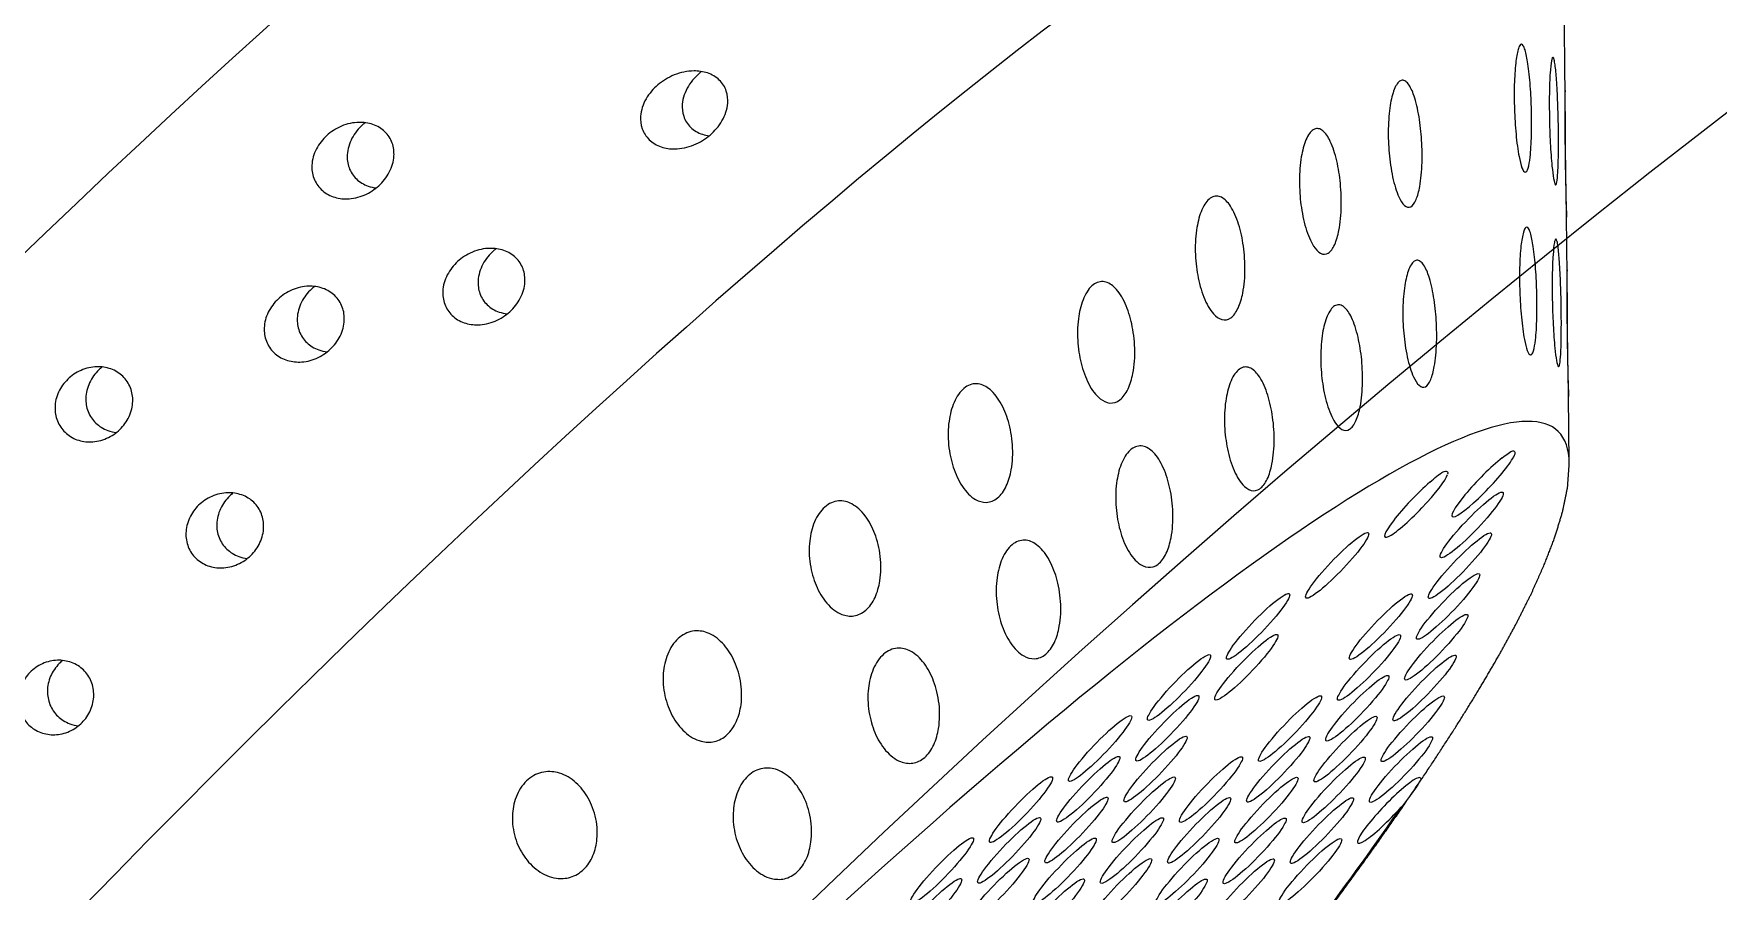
# Model space of a CAD drawing. Extents: x 528 to 612, y 788 to 934.
# Drawn here: x 560.735 to 562.433, y 856.737 to 857.602 of the extents above; entities that cross this region are included whole.
import ezdxf

# ---------------------------------------------------------------- set-up
doc = ezdxf.new("R2010")
doc.units = 0
doc.header["$MEASUREMENT"] = 0
doc.layers.add('1', color=4, linetype='Continuous')

# ---------------------------------------------------------------- blocks, each defined once
blk = doc.blocks.new('2010 FLAIR')
at = {"layer": '1'}
for p, q in [((34.0455, 51.9336), (34.0429, 52.1653)), ((34.0475, 51.7537), (34.0468, 51.8128)), ((34.0496, 51.5641), (34.0489, 51.632))]:
    blk.add_line(p, q, dxfattribs=at)
at = {"layer": '1', "color": 3}
blk.add_arc((41.3989, 42.6685), 13.5225, 91.17859, 178.12207, dxfattribs=at)
at = {"layer": '1', "color": 2}
blk.add_arc((41.1208, 42.9501), 11.3218, 90, 180, dxfattribs=at)
at = {"layer": '1'}
for centre, major_axis, start_param, end_param in [((32.3464, 51.2437), (-1.3, -1.3511), 3.141593, 6.283185), ((32.7131, 50.8909), (-1.3, -1.3511), 3.141593, 6.283185), ((33.0488, 50.5679), (-0.9895, -1.0284), 2.994561, 6.430217)]:
    blk.add_ellipse(centre, major_axis=major_axis, ratio=0.145722, start_param=start_param, end_param=end_param, dxfattribs=at)
at = {"layer": '1', "color": 3}
for centre, major_axis, start_param, end_param in [((33.9631, 51.5432), (0.0315, 0.0328), 0.789174, 5.819522), ((33.8953, 51.5227), (0.0315, 0.0328), 0.970993, 6.001341), ((33.9512, 51.502), (0.0315, 0.0328), 0.253665, 6.53685), ((33.8156, 51.4612), (0.0315, 0.0328), 0.253665, 6.53685), ((33.9393, 51.4609), (0.0315, 0.0328), 0.253665, 6.53685), ((33.9274, 51.4198), (0.0315, 0.0328), 0.253665, 6.53685), ((33.7359, 51.3997), (0.0315, 0.0328), 0.253665, 6.53685), ((33.8596, 51.3994), (0.0315, 0.0328), 0.253665, 6.53685), ((33.9155, 51.3787), (0.0315, 0.0328), 0.253665, 6.53685), ((33.724, 51.3585), (0.0315, 0.0328), 0.253665, 6.53685), ((33.8477, 51.3583), (0.0315, 0.0328), 0.253665, 6.53685), ((33.6562, 51.3381), (0.0315, 0.0328), 0.253665, 6.53685), ((33.9037, 51.3376), (0.0315, 0.0328), 0.253665, 6.53685), ((33.8359, 51.3172), (0.0315, 0.0328), 0.253665, 6.53685), ((33.6444, 51.297), (0.0315, 0.0328), 0.253665, 6.53685), ((33.7681, 51.2967), (0.0315, 0.0328), 0.253665, 6.53685), ((33.8918, 51.2965), (0.0315, 0.0328), 0.253665, 6.53685), ((33.5766, 51.2766), (0.0315, 0.0328), 0.253665, 6.53685), ((33.824, 51.276), (0.0315, 0.0328), 0.253665, 6.53685), ((33.6325, 51.2559), (0.0315, 0.0328), 0.253665, 6.53685), ((33.7562, 51.2556), (0.0315, 0.0328), 0.253665, 6.53685), ((33.8799, 51.2554), (0.0315, 0.0328), 0.253665, 6.53685), ((33.5647, 51.2355), (0.0315, 0.0328), 0.253665, 6.53685), ((33.6884, 51.2352), (0.0315, 0.0328), 0.253665, 6.53685), ((33.8121, 51.2349), (0.0315, 0.0328), 0.253665, 6.53685), ((33.4969, 51.215), (0.0315, 0.0328), 0.253665, 6.53685), ((33.6206, 51.2148), (0.0315, 0.0328), 0.253665, 6.53685), ((33.7443, 51.2145), (0.0315, 0.0328), 0.253665, 6.53685), ((33.868, 51.2142), (0.0315, 0.0328), 6.20698, 11.237328), ((33.5528, 51.1944), (0.0315, 0.0328), 0.253665, 6.53685), ((33.6765, 51.1941), (0.0315, 0.0328), 0.253665, 6.53685), ((33.8002, 51.1938), (0.0315, 0.0328), 0.253665, 6.53685), ((33.485, 51.1739), (0.0315, 0.0328), 0.253665, 6.53685), ((33.6087, 51.1737), (0.0315, 0.0328), 0.253665, 6.53685), ((33.7324, 51.1734), (0.0315, 0.0328), 0.253665, 6.53685), ((33.0593, 50.5577), (-0.9649, -1.0029), 2.276318, 2.419801), ((33.4172, 51.1535), (0.0315, 0.0328), 0.253665, 6.53685), ((33.5409, 51.1532), (0.0315, 0.0328), 0.253665, 6.53685), ((33.6646, 51.153), (0.0315, 0.0328), 0.253665, 6.53685), ((33.7883, 51.1527), (0.0315, 0.0328), 0.253665, 6.53685), ((33.4731, 51.1328), (0.0315, 0.0328), 0.253665, 6.53685), ((33.5968, 51.1325), (0.0315, 0.0328), 0.253665, 6.53685), ((33.7205, 51.1323), (0.0315, 0.0328), 0.253665, 6.53685), ((33.4053, 51.1124), (0.0315, 0.0328), 0.253665, 6.53685), ((33.529, 51.1121), (0.0315, 0.0328), 0.253665, 6.53685), ((33.6527, 51.1119), (0.0315, 0.0328), 0.253665, 6.53685)]:
    blk.add_ellipse(centre, major_axis=major_axis, ratio=0.145722, start_param=start_param, end_param=end_param, dxfattribs=at)
for points, knots in [([(33.9943, 51.9212), (33.994, 51.929), (33.994, 51.9374), (33.9944, 51.9536), (33.9949, 51.9612), (33.9962, 51.9728), (33.997, 51.9778), (33.9985, 51.9829), (33.9991, 51.9843), (34.0002, 51.9861), (34.0008, 51.9865), (34.002, 51.9865), (34.0026, 51.9859), (34.0038, 51.984), (34.0044, 51.9826), (34.0061, 51.9772), (34.0071, 51.9721), (34.0089, 51.9603), (34.0097, 51.9526), (34.0109, 51.9364), (34.0113, 51.9279), (34.0117, 51.912), (34.0117, 51.9032), (34.0113, 51.8867), (34.0108, 51.8789), (34.0096, 51.8684), (34.0089, 51.8644), (34.0072, 51.8589), (34.0062, 51.8575), (34.0041, 51.8576), (34.003, 51.8592), (34.0008, 51.865), (33.9998, 51.8691), (33.9977, 51.8797), (33.9967, 51.8876), (33.9951, 51.9043), (33.9946, 51.9131), (33.9943, 51.9212)], [0, 0, 0, 0, 0.0233552, 0.0233552, 0.0467103, 0.0467103, 0.0658795, 0.0658795, 0.0754641, 0.0754641, 0.0850487, 0.0850487, 0.0946332, 0.0946332, 0.1042178, 0.1042178, 0.123387, 0.123387, 0.1467421, 0.1467421, 0.1700973, 0.1700973, 0.1945396, 0.1945396, 0.2189818, 0.2189818, 0.2355966, 0.2355966, 0.2522113, 0.2522113, 0.2688261, 0.2688261, 0.2854408, 0.2854408, 0.3098831, 0.3098831, 0.3343253, 0.3343253, 0.3343253, 0.3343253]), ([(34.0296, 51.9127), (34.0294, 51.9204), (34.0294, 51.9288), (34.0296, 51.9444), (34.0299, 51.9517), (34.0306, 51.9624), (34.0311, 51.9669), (34.0319, 51.9712), (34.0322, 51.9723), (34.0328, 51.9735), (34.0331, 51.9736), (34.0338, 51.9729), (34.0341, 51.9721), (34.0347, 51.9696), (34.035, 51.9679), (34.0359, 51.9617), (34.0364, 51.9562), (34.0373, 51.9438), (34.0377, 51.9357), (34.0383, 51.9192), (34.0385, 51.9107), (34.0387, 51.8949), (34.0387, 51.8863), (34.0386, 51.8703), (34.0384, 51.863), (34.0378, 51.8534), (34.0374, 51.8499), (34.0366, 51.8454), (34.0361, 51.8444), (34.035, 51.8456), (34.0344, 51.8478), (34.0332, 51.8544), (34.0326, 51.859), (34.0315, 51.8704), (34.0309, 51.8786), (34.03, 51.8957), (34.0297, 51.9046), (34.0296, 51.9127)], [0, 0, 0, 0, 0.0233552, 0.0233552, 0.0467103, 0.0467103, 0.0658795, 0.0658795, 0.0754641, 0.0754641, 0.0850487, 0.0850487, 0.0946332, 0.0946332, 0.1042178, 0.1042178, 0.123387, 0.123387, 0.1467421, 0.1467421, 0.1700973, 0.1700973, 0.1945396, 0.1945396, 0.2189818, 0.2189818, 0.2355966, 0.2355966, 0.2522113, 0.2522113, 0.2688261, 0.2688261, 0.2854408, 0.2854408, 0.3098831, 0.3098831, 0.3343253, 0.3343253, 0.3343253, 0.3343253]), ([(33.1927, 51.9505), (33.1944, 51.9489), (33.1958, 51.9472), (33.1982, 51.9434), (33.1991, 51.9414), (33.2012, 51.9352), (33.2015, 51.9309), (33.2007, 51.9209), (33.1986, 51.9149), (33.1923, 51.9039), (33.188, 51.8989), (33.1789, 51.8912), (33.1733, 51.8876), (33.161, 51.8826), (33.1543, 51.8811), (33.1433, 51.881), (33.1385, 51.8816), (33.1296, 51.8847), (33.1254, 51.8871), (33.1189, 51.8934), (33.1164, 51.8973), (33.1135, 51.9056), (33.1131, 51.91), (33.1138, 51.92), (33.1158, 51.9261), (33.1221, 51.9369), (33.1263, 51.9417), (33.1354, 51.9495), (33.1411, 51.9531), (33.1536, 51.9581), (33.1605, 51.9596), (33.1715, 51.9597), (33.1763, 51.9591), (33.183, 51.9569), (33.1852, 51.9559), (33.1892, 51.9535), (33.1911, 51.9521), (33.1927, 51.9505)], [0, 0, 0, 0, 0.0068896, 0.0068896, 0.0137791, 0.0137791, 0.0275583, 0.0275583, 0.0493984, 0.0493984, 0.0712384, 0.0712384, 0.0924883, 0.0924883, 0.1137382, 0.1137382, 0.1274079, 0.1274079, 0.1410777, 0.1410777, 0.1547474, 0.1547474, 0.1684171, 0.1684171, 0.189667, 0.189667, 0.2109169, 0.2109169, 0.2327569, 0.2327569, 0.254597, 0.254597, 0.2683762, 0.2683762, 0.2752657, 0.2752657, 0.2821553, 0.2821553, 0.2821553, 0.2821553]), ([(33.1747, 51.9591), (33.1745, 51.9589), (33.1743, 51.9588), (33.1694, 51.9547), (33.1649, 51.9498), (33.1582, 51.9387), (33.1559, 51.9324), (33.1551, 51.9223), (33.1555, 51.918), (33.1575, 51.9119), (33.1585, 51.9099), (33.1608, 51.9062), (33.1622, 51.9044), (33.1655, 51.9013), (33.1673, 51.8999), (33.1713, 51.8975), (33.1735, 51.8965), (33.1779, 51.8951), (33.1801, 51.8945), (33.1824, 51.8942)], [0.07451048, 0.07451048, 0.07451048, 0.07451048, 0.0754781, 0.0754781, 0.09854089, 0.09854089, 0.12160367, 0.12160367, 0.13525987, 0.13525987, 0.14208797, 0.14208797, 0.14891607, 0.14891607, 0.15574416, 0.15574416, 0.16257226, 0.16257226, 0.16931395, 0.16931395, 0.16931395, 0.16931395]), ([(33.868, 51.8769), (33.8673, 51.8845), (33.867, 51.893), (33.8673, 51.9097), (33.868, 51.9179), (33.87, 51.9308), (33.8714, 51.9366), (33.8741, 51.9433), (33.875, 51.9452), (33.8771, 51.9481), (33.8783, 51.9492), (33.8805, 51.9503), (33.8817, 51.9504), (33.8841, 51.9497), (33.8853, 51.9488), (33.8886, 51.9451), (33.8907, 51.941), (33.8944, 51.931), (33.8962, 51.924), (33.899, 51.9088), (33.8999, 51.9006), (33.9011, 51.8849), (33.9014, 51.876), (33.9009, 51.8587), (33.9001, 51.8503), (33.898, 51.8384), (33.8967, 51.8336), (33.8936, 51.8263), (33.8917, 51.8237), (33.8877, 51.8218), (33.8856, 51.8223), (33.8814, 51.826), (33.8794, 51.8292), (33.8754, 51.8381), (33.8732, 51.8451), (33.8699, 51.8605), (33.8687, 51.8689), (33.868, 51.8769)], [0, 0, 0, 0, 0.0233552, 0.0233552, 0.0467103, 0.0467103, 0.0658795, 0.0658795, 0.0754641, 0.0754641, 0.0850487, 0.0850487, 0.0946332, 0.0946332, 0.1042178, 0.1042178, 0.123387, 0.123387, 0.1467421, 0.1467421, 0.1700973, 0.1700973, 0.1945396, 0.1945396, 0.2189818, 0.2189818, 0.2355966, 0.2355966, 0.2522113, 0.2522113, 0.2688261, 0.2688261, 0.2854408, 0.2854408, 0.3098831, 0.3098831, 0.3343253, 0.3343253, 0.3343253, 0.3343253]), ([(32.8555, 51.8984), (32.8588, 51.8953), (32.8614, 51.8913), (32.8645, 51.8827), (32.865, 51.8781), (32.8645, 51.8684), (32.8628, 51.8627), (32.8574, 51.8524), (32.8537, 51.8477), (32.8455, 51.8403), (32.8405, 51.8369), (32.8293, 51.8322), (32.8232, 51.8308), (32.8129, 51.8306), (32.808, 51.8312), (32.7989, 51.8344), (32.7947, 51.837), (32.7882, 51.8433), (32.7856, 51.8473), (32.7824, 51.8559), (32.7818, 51.8605), (32.7823, 51.8702), (32.7839, 51.8759), (32.7892, 51.8862), (32.7929, 51.8908), (32.8011, 51.8982), (32.8062, 51.9016), (32.8175, 51.9064), (32.8237, 51.9077), (32.8341, 51.9079), (32.839, 51.9073), (32.8481, 51.9041), (32.8523, 51.9016), (32.8555, 51.8984)], [0, 0, 0, 0, 0.0137694, 0.0137694, 0.0275389, 0.0275389, 0.045875, 0.045875, 0.0642111, 0.0642111, 0.0822466, 0.0822466, 0.1002822, 0.1002822, 0.114005, 0.114005, 0.1277279, 0.1277279, 0.1414507, 0.1414507, 0.1551736, 0.1551736, 0.1732091, 0.1732091, 0.1912446, 0.1912446, 0.2095807, 0.2095807, 0.2279168, 0.2279168, 0.2416863, 0.2416863, 0.2554557, 0.2554557, 0.2554557, 0.2554557]), ([(32.8357, 51.9075), (32.8349, 51.9068), (32.834, 51.9061), (32.8291, 51.9017), (32.8252, 51.897), (32.8197, 51.8866), (32.818, 51.8808), (32.8174, 51.871), (32.8179, 51.8665), (32.821, 51.8579), (32.8236, 51.854), (32.8302, 51.8477), (32.8343, 51.8451), (32.8415, 51.8426), (32.8442, 51.842), (32.8469, 51.8417)], [0.06228793, 0.06228793, 0.06228793, 0.06228793, 0.06587176, 0.06587176, 0.08466047, 0.08466047, 0.10344918, 0.10344918, 0.11715342, 0.11715342, 0.13085765, 0.13085765, 0.14456189, 0.14456189, 0.15250533, 0.15250533, 0.15250533, 0.15250533]), ([(33.7791, 51.8248), (33.7781, 51.8322), (33.7776, 51.8406), (33.7776, 51.8574), (33.7782, 51.8657), (33.7805, 51.8791), (33.782, 51.8853), (33.7851, 51.8926), (33.7863, 51.8948), (33.7888, 51.8982), (33.7902, 51.8995), (33.7929, 51.9013), (33.7944, 51.9017), (33.7973, 51.9015), (33.7987, 51.901), (33.803, 51.8982), (33.8056, 51.8946), (33.8103, 51.8855), (33.8127, 51.879), (33.8163, 51.8646), (33.8177, 51.8566), (33.8194, 51.8412), (33.8199, 51.8324), (33.8196, 51.8149), (33.8188, 51.8063), (33.8164, 51.7938), (33.8149, 51.7887), (33.8113, 51.7806), (33.809, 51.7775), (33.8042, 51.7746), (33.8015, 51.7745), (33.7964, 51.7772), (33.7939, 51.78), (33.7888, 51.7878), (33.7861, 51.7943), (33.7818, 51.8088), (33.7801, 51.817), (33.7791, 51.8248)], [0, 0, 0, 0, 0.0233552, 0.0233552, 0.0467103, 0.0467103, 0.0658795, 0.0658795, 0.0754641, 0.0754641, 0.0850487, 0.0850487, 0.0946332, 0.0946332, 0.1042178, 0.1042178, 0.123387, 0.123387, 0.1467421, 0.1467421, 0.1700973, 0.1700973, 0.1945396, 0.1945396, 0.2189818, 0.2189818, 0.2355966, 0.2355966, 0.2522113, 0.2522113, 0.2688261, 0.2688261, 0.2854408, 0.2854408, 0.3098831, 0.3098831, 0.3343253, 0.3343253, 0.3343253, 0.3343253]), ([(33.675, 51.7538), (33.6737, 51.761), (33.6728, 51.7693), (33.6724, 51.7859), (33.673, 51.7943), (33.6753, 51.8081), (33.6769, 51.8145), (33.6804, 51.8224), (33.6817, 51.8248), (33.6845, 51.8287), (33.6861, 51.8303), (33.6893, 51.8326), (33.691, 51.8332), (33.6944, 51.8337), (33.6961, 51.8335), (33.7011, 51.8315), (33.7043, 51.8285), (33.7101, 51.8205), (33.713, 51.8145), (33.7177, 51.8009), (33.7195, 51.7933), (33.7219, 51.7783), (33.7226, 51.7696), (33.7227, 51.7521), (33.722, 51.7434), (33.7194, 51.7305), (33.7178, 51.7251), (33.7137, 51.7162), (33.7111, 51.7127), (33.7055, 51.7088), (33.7024, 51.7083), (33.6963, 51.7099), (33.6934, 51.7121), (33.6872, 51.7189), (33.6839, 51.7248), (33.6785, 51.7385), (33.6764, 51.7462), (33.675, 51.7538)], [0, 0, 0, 0, 0.0233552, 0.0233552, 0.0467103, 0.0467103, 0.0658795, 0.0658795, 0.0754641, 0.0754641, 0.0850487, 0.0850487, 0.0946332, 0.0946332, 0.1042178, 0.1042178, 0.123387, 0.123387, 0.1467421, 0.1467421, 0.1700973, 0.1700973, 0.1945396, 0.1945396, 0.2189818, 0.2189818, 0.2355966, 0.2355966, 0.2522113, 0.2522113, 0.2688261, 0.2688261, 0.2854408, 0.2854408, 0.3098831, 0.3098831, 0.3343253, 0.3343253, 0.3343253, 0.3343253]), ([(33.9997, 51.7369), (33.9994, 51.7447), (33.9993, 51.7531), (33.9998, 51.7693), (34.0002, 51.777), (34.0015, 51.7885), (34.0024, 51.7935), (34.0039, 51.7987), (34.0044, 51.8001), (34.0056, 51.8019), (34.0062, 51.8023), (34.0074, 51.8022), (34.008, 51.8017), (34.0092, 51.7998), (34.0098, 51.7983), (34.0115, 51.7929), (34.0125, 51.7878), (34.0143, 51.7761), (34.0151, 51.7683), (34.0163, 51.752), (34.0167, 51.7436), (34.0171, 51.7276), (34.0171, 51.7189), (34.0167, 51.7024), (34.0162, 51.6946), (34.015, 51.6842), (34.0143, 51.6802), (34.0126, 51.6747), (34.0116, 51.6732), (34.0095, 51.6734), (34.0084, 51.675), (34.0062, 51.6807), (34.0052, 51.6848), (34.0031, 51.6954), (34.0021, 51.7033), (34.0005, 51.7199), (33.9999, 51.7287), (33.9997, 51.7369)], [0, 0, 0, 0, 0.023389, 0.023389, 0.0467779, 0.0467779, 0.0659746, 0.0659746, 0.0755729, 0.0755729, 0.0851712, 0.0851712, 0.0947696, 0.0947696, 0.1043679, 0.1043679, 0.1235645, 0.1235645, 0.1469535, 0.1469535, 0.1703425, 0.1703425, 0.1947513, 0.1947513, 0.2191601, 0.2191601, 0.2357472, 0.2357472, 0.2523342, 0.2523342, 0.2689213, 0.2689213, 0.2855084, 0.2855084, 0.3099172, 0.3099172, 0.334326, 0.334326, 0.334326, 0.334326]), ([(32.9875, 51.7714), (32.9908, 51.7683), (32.9934, 51.7643), (32.9965, 51.7557), (32.997, 51.7511), (32.9965, 51.7414), (32.9948, 51.7358), (32.9894, 51.7254), (32.9857, 51.7207), (32.9775, 51.7133), (32.9724, 51.7099), (32.9613, 51.7052), (32.9552, 51.7038), (32.9449, 51.7036), (32.94, 51.7042), (32.9309, 51.7074), (32.9267, 51.71), (32.9202, 51.7163), (32.9175, 51.7203), (32.9144, 51.7289), (32.9138, 51.7335), (32.9143, 51.7432), (32.9159, 51.7489), (32.9212, 51.7592), (32.9249, 51.7638), (32.9331, 51.7713), (32.9382, 51.7746), (32.9495, 51.7794), (32.9556, 51.7807), (32.966, 51.7809), (32.9709, 51.7803), (32.98, 51.7771), (32.9843, 51.7746), (32.9875, 51.7714)], [0, 0, 0, 0, 0.0137694, 0.0137694, 0.0275389, 0.0275389, 0.045875, 0.045875, 0.0642111, 0.0642111, 0.0822466, 0.0822466, 0.1002822, 0.1002822, 0.114005, 0.114005, 0.1277279, 0.1277279, 0.1414507, 0.1414507, 0.1551736, 0.1551736, 0.1732091, 0.1732091, 0.1912446, 0.1912446, 0.2095807, 0.2095807, 0.2279168, 0.2279168, 0.2416863, 0.2416863, 0.2554557, 0.2554557, 0.2554557, 0.2554557]), ([(32.9677, 51.7805), (32.9669, 51.7798), (32.966, 51.7791), (32.9611, 51.7747), (32.9572, 51.77), (32.9517, 51.7596), (32.9499, 51.7538), (32.9494, 51.744), (32.9499, 51.7395), (32.953, 51.7309), (32.9556, 51.727), (32.9621, 51.7207), (32.9663, 51.7182), (32.9735, 51.7157), (32.9762, 51.7151), (32.9789, 51.7147)], [0.06228793, 0.06228793, 0.06228793, 0.06228793, 0.06587176, 0.06587176, 0.08466047, 0.08466047, 0.10344918, 0.10344918, 0.11715342, 0.11715342, 0.13085765, 0.13085765, 0.14456189, 0.14456189, 0.15250533, 0.15250533, 0.15250533, 0.15250533]), ([(34.0325, 51.7293), (34.0323, 51.7371), (34.0323, 51.7454), (34.0325, 51.7611), (34.0328, 51.7684), (34.0336, 51.7792), (34.034, 51.7837), (34.0348, 51.788), (34.0351, 51.7891), (34.0358, 51.7903), (34.0361, 51.7904), (34.0367, 51.7897), (34.037, 51.7889), (34.0377, 51.7864), (34.038, 51.7846), (34.0388, 51.7785), (34.0393, 51.773), (34.0402, 51.7605), (34.0406, 51.7524), (34.0412, 51.7359), (34.0414, 51.7273), (34.0416, 51.7115), (34.0416, 51.7029), (34.0415, 51.687), (34.0413, 51.6797), (34.0407, 51.6702), (34.0404, 51.6666), (34.0395, 51.6621), (34.039, 51.6612), (34.0379, 51.6624), (34.0373, 51.6645), (34.0361, 51.6712), (34.0356, 51.6757), (34.0344, 51.6871), (34.0338, 51.6953), (34.0329, 51.7124), (34.0326, 51.7212), (34.0325, 51.7293)], [0, 0, 0, 0, 0.023389, 0.023389, 0.0467779, 0.0467779, 0.0659746, 0.0659746, 0.0755729, 0.0755729, 0.0851712, 0.0851712, 0.0947696, 0.0947696, 0.1043679, 0.1043679, 0.1235645, 0.1235645, 0.1469535, 0.1469535, 0.1703425, 0.1703425, 0.1947513, 0.1947513, 0.2191601, 0.2191601, 0.2357472, 0.2357472, 0.2523342, 0.2523342, 0.2689213, 0.2689213, 0.2855084, 0.2855084, 0.3099172, 0.3099172, 0.334326, 0.334326, 0.334326, 0.334326]), ([(33.8827, 51.6954), (33.882, 51.703), (33.8817, 51.7115), (33.882, 51.7282), (33.8827, 51.7364), (33.8847, 51.7493), (33.8861, 51.7552), (33.8888, 51.7619), (33.8898, 51.7638), (33.8919, 51.7667), (33.893, 51.7678), (33.8953, 51.7689), (33.8965, 51.769), (33.8988, 51.7682), (33.9, 51.7674), (33.9034, 51.7637), (33.9055, 51.7596), (33.9092, 51.7495), (33.911, 51.7425), (33.9137, 51.7273), (33.9147, 51.7191), (33.9158, 51.7034), (33.9161, 51.6945), (33.9156, 51.6772), (33.9148, 51.6688), (33.9127, 51.6569), (33.9115, 51.6522), (33.9083, 51.6448), (33.9065, 51.6423), (33.9025, 51.6404), (33.9003, 51.6409), (33.8962, 51.6446), (33.8942, 51.6478), (33.8901, 51.6566), (33.888, 51.6636), (33.8846, 51.679), (33.8834, 51.6874), (33.8827, 51.6954)], [0, 0, 0, 0, 0.023389, 0.023389, 0.0467779, 0.0467779, 0.0659746, 0.0659746, 0.0755729, 0.0755729, 0.0851712, 0.0851712, 0.0947696, 0.0947696, 0.1043679, 0.1043679, 0.1235645, 0.1235645, 0.1469535, 0.1469535, 0.1703425, 0.1703425, 0.1947513, 0.1947513, 0.2191601, 0.2191601, 0.2357472, 0.2357472, 0.2523342, 0.2523342, 0.2689213, 0.2689213, 0.2855084, 0.2855084, 0.3099172, 0.3099172, 0.334326, 0.334326, 0.334326, 0.334326]), ([(33.5575, 51.6651), (33.5558, 51.6721), (33.5545, 51.6801), (33.5536, 51.6965), (33.554, 51.7049), (33.5561, 51.7188), (33.5579, 51.7254), (33.5616, 51.7338), (33.563, 51.7364), (33.5661, 51.7408), (33.5678, 51.7426), (33.5714, 51.7454), (33.5733, 51.7463), (33.5772, 51.7474), (33.5791, 51.7474), (33.5849, 51.7464), (33.5887, 51.7439), (33.5955, 51.737), (33.599, 51.7315), (33.6047, 51.7189), (33.607, 51.7116), (33.6101, 51.6972), (33.6113, 51.6887), (33.6118, 51.6714), (33.6112, 51.6627), (33.6086, 51.6494), (33.607, 51.6438), (33.6025, 51.6343), (33.5997, 51.6304), (33.5935, 51.6256), (33.5899, 51.6246), (33.583, 51.6252), (33.5796, 51.6269), (33.5724, 51.6327), (33.5684, 51.6379), (33.5619, 51.6505), (33.5593, 51.6579), (33.5575, 51.6651)], [0, 0, 0, 0, 0.0233552, 0.0233552, 0.0467103, 0.0467103, 0.0658795, 0.0658795, 0.0754641, 0.0754641, 0.0850487, 0.0850487, 0.0946332, 0.0946332, 0.1042178, 0.1042178, 0.123387, 0.123387, 0.1467421, 0.1467421, 0.1700973, 0.1700973, 0.1945396, 0.1945396, 0.2189818, 0.2189818, 0.2355966, 0.2355966, 0.2522113, 0.2522113, 0.2688261, 0.2688261, 0.2854408, 0.2854408, 0.3098831, 0.3098831, 0.3343253, 0.3343253, 0.3343253, 0.3343253]), ([(32.8051, 51.7332), (32.8083, 51.73), (32.811, 51.726), (32.8143, 51.7173), (32.8149, 51.7126), (32.8144, 51.703), (32.813, 51.6975), (32.808, 51.6874), (32.8044, 51.6828), (32.7966, 51.6755), (32.7918, 51.6722), (32.7812, 51.6676), (32.7754, 51.6663), (32.7653, 51.6661), (32.7603, 51.6667), (32.7512, 51.67), (32.747, 51.6726), (32.7405, 51.6789), (32.7378, 51.6829), (32.7345, 51.6916), (32.7338, 51.6963), (32.7342, 51.7059), (32.7356, 51.7114), (32.7406, 51.7215), (32.7441, 51.7261), (32.7519, 51.7334), (32.7568, 51.7366), (32.7675, 51.7412), (32.7734, 51.7425), (32.7835, 51.7428), (32.7884, 51.7421), (32.7976, 51.7389), (32.8018, 51.7363), (32.8051, 51.7332)], [0, 0, 0, 0, 0.0137869, 0.0137869, 0.0275738, 0.0275738, 0.0446423, 0.0446423, 0.0617107, 0.0617107, 0.0785623, 0.0785623, 0.0954139, 0.0954139, 0.1091701, 0.1091701, 0.1229264, 0.1229264, 0.1366826, 0.1366826, 0.1504388, 0.1504388, 0.1672904, 0.1672904, 0.184142, 0.184142, 0.2012104, 0.2012104, 0.2182789, 0.2182789, 0.2320658, 0.2320658, 0.2458527, 0.2458527, 0.2458527, 0.2458527]), ([(32.7847, 51.7424), (32.7837, 51.7416), (32.7826, 51.7407), (32.7777, 51.7362), (32.7741, 51.7316), (32.769, 51.7215), (32.7675, 51.7159), (32.7671, 51.7062), (32.7677, 51.7016), (32.771, 51.6929), (32.7737, 51.6889), (32.7802, 51.6826), (32.7844, 51.68), (32.7917, 51.6774), (32.7946, 51.6768), (32.7974, 51.6764)], [0.05855005, 0.05855005, 0.05855005, 0.05855005, 0.06274523, 0.06274523, 0.08007431, 0.08007431, 0.09740339, 0.09740339, 0.1111441, 0.1111441, 0.12488481, 0.12488481, 0.13862551, 0.13862551, 0.14691934, 0.14691934, 0.14691934, 0.14691934]), ([(33.8006, 51.647), (33.7996, 51.6545), (33.799, 51.6629), (33.7991, 51.6797), (33.7997, 51.688), (33.8019, 51.7014), (33.8035, 51.7076), (33.8066, 51.715), (33.8078, 51.7171), (33.8103, 51.7206), (33.8116, 51.7219), (33.8144, 51.7236), (33.8159, 51.724), (33.8188, 51.7239), (33.8202, 51.7233), (33.8244, 51.7205), (33.8271, 51.717), (33.8318, 51.7079), (33.8341, 51.7013), (33.8378, 51.6869), (33.8391, 51.6789), (33.8409, 51.6635), (33.8413, 51.6546), (33.841, 51.6372), (33.8403, 51.6286), (33.8378, 51.6161), (33.8364, 51.611), (33.8327, 51.6029), (33.8305, 51.5999), (33.8257, 51.5969), (33.823, 51.5969), (33.8179, 51.5996), (33.8154, 51.6023), (33.8103, 51.6101), (33.8076, 51.6166), (33.8032, 51.6311), (33.8016, 51.6393), (33.8006, 51.647)], [0, 0, 0, 0, 0.023389, 0.023389, 0.0467779, 0.0467779, 0.0659746, 0.0659746, 0.0755729, 0.0755729, 0.0851712, 0.0851712, 0.0947696, 0.0947696, 0.1043679, 0.1043679, 0.1235645, 0.1235645, 0.1469535, 0.1469535, 0.1703425, 0.1703425, 0.1947513, 0.1947513, 0.2191601, 0.2191601, 0.2357472, 0.2357472, 0.2523342, 0.2523342, 0.2689213, 0.2689213, 0.2855084, 0.2855084, 0.3099172, 0.3099172, 0.334326, 0.334326, 0.334326, 0.334326]), ([(32.5914, 51.6518), (32.5947, 51.6486), (32.5974, 51.6446), (32.6008, 51.6358), (32.6016, 51.631), (32.6013, 51.6215), (32.6, 51.6162), (32.5954, 51.6063), (32.5921, 51.6018), (32.5848, 51.5947), (32.5802, 51.5915), (32.5701, 51.5871), (32.5646, 51.5858), (32.5548, 51.5855), (32.5498, 51.5862), (32.5407, 51.5895), (32.5365, 51.5922), (32.53, 51.5985), (32.5272, 51.6025), (32.5237, 51.6113), (32.523, 51.6161), (32.5232, 51.6257), (32.5244, 51.631), (32.529, 51.6408), (32.5322, 51.6452), (32.5396, 51.6524), (32.5442, 51.6556), (32.5544, 51.66), (32.5599, 51.6613), (32.5698, 51.6616), (32.5747, 51.6609), (32.5839, 51.6576), (32.5881, 51.655), (32.5914, 51.6518)], [0, 0, 0, 0, 0.0138155, 0.0138155, 0.0276309, 0.0276309, 0.043476, 0.043476, 0.059321, 0.059321, 0.075022, 0.075022, 0.090723, 0.090723, 0.1045202, 0.1045202, 0.1183174, 0.1183174, 0.1321146, 0.1321146, 0.1459118, 0.1459118, 0.1616127, 0.1616127, 0.1773137, 0.1773137, 0.1931588, 0.1931588, 0.2090038, 0.2090038, 0.2228193, 0.2228193, 0.2366348, 0.2366348, 0.2366348, 0.2366348]), ([(32.5707, 51.6612), (32.5694, 51.6603), (32.5683, 51.6593), (32.5635, 51.6547), (32.5602, 51.6502), (32.5556, 51.6403), (32.5543, 51.635), (32.554, 51.6254), (32.5547, 51.6206), (32.5582, 51.6118), (32.5609, 51.6078), (32.5675, 51.6015), (32.5717, 51.5989), (32.5791, 51.5962), (32.582, 51.5955), (32.585, 51.5952)], [0.05527731, 0.05527731, 0.05527731, 0.05527731, 0.05987506, 0.05987506, 0.07583478, 0.07583478, 0.09179451, 0.09179451, 0.10558106, 0.10558106, 0.1193676, 0.1193676, 0.13315415, 0.13315415, 0.14170505, 0.14170505, 0.14170505, 0.14170505]), ([(33.7045, 51.5814), (33.7031, 51.5886), (33.7022, 51.5968), (33.7019, 51.6135), (33.7024, 51.6219), (33.7047, 51.6357), (33.7064, 51.6421), (33.7098, 51.65), (33.7111, 51.6524), (33.714, 51.6564), (33.7155, 51.6579), (33.7187, 51.6602), (33.7204, 51.6609), (33.7238, 51.6614), (33.7256, 51.6611), (33.7306, 51.6592), (33.7338, 51.6562), (33.7396, 51.6481), (33.7425, 51.6421), (33.7471, 51.6285), (33.7489, 51.6208), (33.7513, 51.6058), (33.7521, 51.5971), (33.7521, 51.5797), (33.7514, 51.571), (33.7488, 51.5581), (33.7472, 51.5527), (33.7431, 51.5438), (33.7405, 51.5404), (33.735, 51.5365), (33.7319, 51.5359), (33.7258, 51.5376), (33.7229, 51.5398), (33.7167, 51.5466), (33.7134, 51.5524), (33.7079, 51.566), (33.7058, 51.5738), (33.7045, 51.5814)], [0, 0, 0, 0, 0.023389, 0.023389, 0.0467779, 0.0467779, 0.0659746, 0.0659746, 0.0755729, 0.0755729, 0.0851712, 0.0851712, 0.0947696, 0.0947696, 0.1043679, 0.1043679, 0.1235645, 0.1235645, 0.1469535, 0.1469535, 0.1703425, 0.1703425, 0.1947513, 0.1947513, 0.2191601, 0.2191601, 0.2357472, 0.2357472, 0.2523342, 0.2523342, 0.2689213, 0.2689213, 0.2855084, 0.2855084, 0.3099172, 0.3099172, 0.334326, 0.334326, 0.334326, 0.334326]), ([(33.4285, 51.5603), (33.4264, 51.5669), (33.4247, 51.5746), (33.4231, 51.5906), (33.4232, 51.5989), (33.4252, 51.613), (33.4269, 51.6197), (33.4307, 51.6285), (33.4322, 51.6312), (33.4355, 51.636), (33.4374, 51.638), (33.4413, 51.6412), (33.4434, 51.6425), (33.4477, 51.644), (33.4499, 51.6444), (33.4564, 51.6441), (33.4606, 51.6423), (33.4685, 51.6364), (33.4726, 51.6315), (33.4794, 51.6199), (33.4822, 51.6131), (33.4862, 51.5993), (33.4877, 51.5911), (33.4889, 51.5742), (33.4885, 51.5655), (33.4861, 51.552), (33.4844, 51.5463), (33.4797, 51.5363), (33.4767, 51.5321), (33.4699, 51.5265), (33.466, 51.5249), (33.4582, 51.5246), (33.4544, 51.5258), (33.4462, 51.5304), (33.4416, 51.5351), (33.4339, 51.5466), (33.4308, 51.5535), (33.4285, 51.5603)], [0, 0, 0, 0, 0.0233552, 0.0233552, 0.0467103, 0.0467103, 0.0658795, 0.0658795, 0.0754641, 0.0754641, 0.0850487, 0.0850487, 0.0946332, 0.0946332, 0.1042178, 0.1042178, 0.123387, 0.123387, 0.1467421, 0.1467421, 0.1700973, 0.1700973, 0.1945396, 0.1945396, 0.2189818, 0.2189818, 0.2355966, 0.2355966, 0.2522113, 0.2522113, 0.2688261, 0.2688261, 0.2854408, 0.2854408, 0.3098831, 0.3098831, 0.3343253, 0.3343253, 0.3343253, 0.3343253]), ([(33.596, 51.4994), (33.5943, 51.5063), (33.593, 51.5143), (33.5921, 51.5307), (33.5924, 51.5392), (33.5946, 51.5531), (33.5963, 51.5598), (33.6, 51.5682), (33.6015, 51.5707), (33.6046, 51.5751), (33.6063, 51.577), (33.6099, 51.5797), (33.6118, 51.5807), (33.6157, 51.5817), (33.6177, 51.5818), (33.6235, 51.5807), (33.6272, 51.5783), (33.6341, 51.5713), (33.6375, 51.5658), (33.6432, 51.5531), (33.6455, 51.5459), (33.6486, 51.5314), (33.6497, 51.523), (33.6503, 51.5057), (33.6497, 51.497), (33.6471, 51.4837), (33.6455, 51.4781), (33.641, 51.4687), (33.6382, 51.4648), (33.632, 51.46), (33.6284, 51.4589), (33.6215, 51.4596), (33.6181, 51.4613), (33.6109, 51.467), (33.6069, 51.4723), (33.6004, 51.4848), (33.5978, 51.4922), (33.596, 51.4994)], [0, 0, 0, 0, 0.023389, 0.023389, 0.0467779, 0.0467779, 0.0659746, 0.0659746, 0.0755729, 0.0755729, 0.0851712, 0.0851712, 0.0947696, 0.0947696, 0.1043679, 0.1043679, 0.1235645, 0.1235645, 0.1469535, 0.1469535, 0.1703425, 0.1703425, 0.1947513, 0.1947513, 0.2191601, 0.2191601, 0.2357472, 0.2357472, 0.2523342, 0.2523342, 0.2689213, 0.2689213, 0.2855084, 0.2855084, 0.3099172, 0.3099172, 0.334326, 0.334326, 0.334326, 0.334326]), ([(33.9819, 51.5695), (33.9842, 51.5713), (33.9862, 51.5729), (33.9899, 51.5756), (33.9915, 51.5765), (33.9938, 51.5769), (33.9945, 51.5764), (33.9949, 51.5743), (33.9945, 51.5725), (33.9934, 51.5704)], [-0.10334717, -0.10334717, -0.10334717, -0.10334717, -0.09099542, -0.09099542, -0.07615637, -0.07615637, -0.06155718, -0.06155718, -0.04630625, -0.04630625, -0.04630625, -0.04630625]), ([(33.9091, 51.545), (33.9117, 51.5472), (33.914, 51.5493), (33.9186, 51.553), (33.9207, 51.5546), (33.9241, 51.5563), (33.9254, 51.5564), (33.9271, 51.5556), (33.9274, 51.5545), (33.9269, 51.553)], [-0.10334717, -0.10334717, -0.10334717, -0.10334717, -0.09099542, -0.09099542, -0.07615637, -0.07615637, -0.06155718, -0.06155718, -0.04630625, -0.04630625, -0.04630625, -0.04630625]), ([(32.7234, 51.5248), (32.7267, 51.5217), (32.7294, 51.5176), (32.7328, 51.5088), (32.7335, 51.504), (32.7333, 51.4945), (32.732, 51.4892), (32.7274, 51.4793), (32.7241, 51.4748), (32.7168, 51.4677), (32.7122, 51.4645), (32.7021, 51.4601), (32.6966, 51.4588), (32.6868, 51.4585), (32.6818, 51.4592), (32.6727, 51.4625), (32.6685, 51.4652), (32.6619, 51.4715), (32.6592, 51.4755), (32.6557, 51.4844), (32.6549, 51.4892), (32.6552, 51.4987), (32.6564, 51.504), (32.6609, 51.5138), (32.6642, 51.5183), (32.6716, 51.5254), (32.6762, 51.5286), (32.6864, 51.533), (32.6919, 51.5343), (32.7018, 51.5346), (32.7067, 51.5339), (32.7159, 51.5306), (32.7201, 51.528), (32.7234, 51.5248)], [0, 0, 0, 0, 0.0138155, 0.0138155, 0.0276309, 0.0276309, 0.043476, 0.043476, 0.059321, 0.059321, 0.075022, 0.075022, 0.090723, 0.090723, 0.1045202, 0.1045202, 0.1183174, 0.1183174, 0.1321146, 0.1321146, 0.1459118, 0.1459118, 0.1616127, 0.1616127, 0.1773137, 0.1773137, 0.1931588, 0.1931588, 0.2090038, 0.2090038, 0.2228193, 0.2228193, 0.2366348, 0.2366348, 0.2366348, 0.2366348]), ([(32.7026, 51.5342), (32.7014, 51.5333), (32.7003, 51.5323), (32.6955, 51.5277), (32.6922, 51.5232), (32.6876, 51.5133), (32.6863, 51.508), (32.686, 51.4984), (32.6867, 51.4936), (32.6902, 51.4848), (32.6929, 51.4808), (32.6995, 51.4745), (32.7037, 51.4719), (32.7111, 51.4692), (32.714, 51.4685), (32.717, 51.4682)], [0.05527731, 0.05527731, 0.05527731, 0.05527731, 0.05987506, 0.05987506, 0.07583478, 0.07583478, 0.09179451, 0.09179451, 0.10558106, 0.10558106, 0.1193676, 0.1193676, 0.13315415, 0.13315415, 0.14170505, 0.14170505, 0.14170505, 0.14170505]), ([(33.2903, 51.4412), (33.2877, 51.4474), (33.2856, 51.4547), (33.2832, 51.4701), (33.283, 51.4783), (33.2846, 51.4923), (33.2862, 51.4991), (33.29, 51.5081), (33.2916, 51.511), (33.2951, 51.516), (33.297, 51.5182), (33.3012, 51.5219), (33.3034, 51.5233), (33.308, 51.5254), (33.3105, 51.526), (33.3176, 51.5266), (33.3223, 51.5253), (33.3313, 51.5205), (33.3359, 51.5163), (33.3439, 51.5057), (33.3471, 51.4994), (33.3521, 51.4864), (33.3541, 51.4785), (33.356, 51.4621), (33.3559, 51.4535), (33.3537, 51.44), (33.3521, 51.4341), (33.3474, 51.4238), (33.3442, 51.4193), (33.3369, 51.413), (33.3327, 51.411), (33.3242, 51.4097), (33.32, 51.4104), (33.3108, 51.414), (33.3056, 51.418), (33.2968, 51.4283), (33.2931, 51.4347), (33.2903, 51.4412)], [0, 0, 0, 0, 0.0233552, 0.0233552, 0.0467103, 0.0467103, 0.0658795, 0.0658795, 0.0754641, 0.0754641, 0.0850487, 0.0850487, 0.0946332, 0.0946332, 0.1042178, 0.1042178, 0.123387, 0.123387, 0.1467421, 0.1467421, 0.1700973, 0.1700973, 0.1945396, 0.1945396, 0.2189818, 0.2189818, 0.2355966, 0.2355966, 0.2522113, 0.2522113, 0.2688261, 0.2688261, 0.2854408, 0.2854408, 0.3098831, 0.3098831, 0.3343253, 0.3343253, 0.3343253, 0.3343253]), ([(33.477, 51.4026), (33.4749, 51.4092), (33.4732, 51.4169), (33.4716, 51.4329), (33.4717, 51.4412), (33.4737, 51.4553), (33.4753, 51.462), (33.4792, 51.4708), (33.4807, 51.4736), (33.484, 51.4783), (33.4859, 51.4804), (33.4898, 51.4836), (33.4919, 51.4848), (33.4962, 51.4864), (33.4984, 51.4867), (33.5049, 51.4865), (33.5091, 51.4846), (33.517, 51.4787), (33.5211, 51.4739), (33.5279, 51.4622), (33.5307, 51.4554), (33.5346, 51.4416), (33.5362, 51.4334), (33.5373, 51.4165), (33.537, 51.4078), (33.5345, 51.3943), (33.5329, 51.3886), (33.5282, 51.3786), (33.5251, 51.3744), (33.5184, 51.3688), (33.5145, 51.3673), (33.5067, 51.3669), (33.5029, 51.3681), (33.4947, 51.3728), (33.4901, 51.3774), (33.4824, 51.3889), (33.4793, 51.3957), (33.477, 51.4026)], [0, 0, 0, 0, 0.023389, 0.023389, 0.0467779, 0.0467779, 0.0659746, 0.0659746, 0.0755729, 0.0755729, 0.0851712, 0.0851712, 0.0947696, 0.0947696, 0.1043679, 0.1043679, 0.1235645, 0.1235645, 0.1469535, 0.1469535, 0.1703425, 0.1703425, 0.1947513, 0.1947513, 0.2191601, 0.2191601, 0.2357472, 0.2357472, 0.2523342, 0.2523342, 0.2689213, 0.2689213, 0.2855084, 0.2855084, 0.3099172, 0.3099172, 0.334326, 0.334326, 0.334326, 0.334326]), ([(33.1453, 51.3097), (33.1422, 51.3154), (33.1396, 51.3223), (33.1363, 51.3371), (33.1357, 51.345), (33.1368, 51.3588), (33.1382, 51.3656), (33.142, 51.3748), (33.1435, 51.3777), (33.1471, 51.383), (33.1491, 51.3854), (33.1534, 51.3894), (33.1558, 51.391), (33.1607, 51.3935), (33.1633, 51.3944), (33.171, 51.3957), (33.1762, 51.395), (33.1861, 51.3913), (33.1913, 51.3876), (33.2004, 51.3782), (33.2042, 51.3724), (33.2101, 51.3602), (33.2126, 51.3528), (33.2154, 51.337), (33.2157, 51.3286), (33.2139, 51.3152), (33.2124, 51.3093), (33.2077, 51.2987), (33.2044, 51.294), (33.1969, 51.2871), (33.1924, 51.2847), (33.1833, 51.2826), (33.1787, 51.2828), (33.1686, 51.2854), (33.1629, 51.2887), (33.1528, 51.2979), (33.1485, 51.3037), (33.1453, 51.3097)], [0, 0, 0, 0, 0.0233552, 0.0233552, 0.0467103, 0.0467103, 0.0658795, 0.0658795, 0.0754641, 0.0754641, 0.0850487, 0.0850487, 0.0946332, 0.0946332, 0.1042178, 0.1042178, 0.123387, 0.123387, 0.1467421, 0.1467421, 0.1700973, 0.1700973, 0.1945396, 0.1945396, 0.2189818, 0.2189818, 0.2355966, 0.2355966, 0.2522113, 0.2522113, 0.2688261, 0.2688261, 0.2854408, 0.2854408, 0.3098831, 0.3098831, 0.3343253, 0.3343253, 0.3343253, 0.3343253]), ([(33.3496, 51.2926), (33.347, 51.2988), (33.3448, 51.3061), (33.3425, 51.3216), (33.3422, 51.3298), (33.3438, 51.3437), (33.3454, 51.3505), (33.3493, 51.3596), (33.3508, 51.3625), (33.3543, 51.3675), (33.3562, 51.3698), (33.3604, 51.3734), (33.3627, 51.3749), (33.3673, 51.3769), (33.3697, 51.3775), (33.3769, 51.3781), (33.3816, 51.3768), (33.3905, 51.372), (33.3952, 51.3678), (33.4031, 51.3572), (33.4064, 51.3508), (33.4113, 51.3378), (33.4133, 51.33), (33.4152, 51.3135), (33.4151, 51.3049), (33.4129, 51.2915), (33.4113, 51.2856), (33.4066, 51.2753), (33.4034, 51.2708), (33.3962, 51.2645), (33.392, 51.2625), (33.3835, 51.2612), (33.3792, 51.262), (33.3701, 51.2655), (33.3649, 51.2695), (33.356, 51.2798), (33.3523, 51.2862), (33.3496, 51.2926)], [0, 0, 0, 0, 0.023389, 0.023389, 0.0467779, 0.0467779, 0.0659746, 0.0659746, 0.0755729, 0.0755729, 0.0851712, 0.0851712, 0.0947696, 0.0947696, 0.1043679, 0.1043679, 0.1235645, 0.1235645, 0.1469535, 0.1469535, 0.1703425, 0.1703425, 0.1947513, 0.1947513, 0.2191601, 0.2191601, 0.2357472, 0.2357472, 0.2523342, 0.2523342, 0.2689213, 0.2689213, 0.2855084, 0.2855084, 0.3099172, 0.3099172, 0.334326, 0.334326, 0.334326, 0.334326]), ([(32.5517, 51.3558), (32.555, 51.3527), (32.5578, 51.3486), (32.5614, 51.3397), (32.5622, 51.3348), (32.5621, 51.3254), (32.561, 51.3202), (32.5569, 51.3106), (32.5538, 51.3062), (32.5469, 51.2992), (32.5425, 51.2961), (32.533, 51.2918), (32.5277, 51.2907), (32.5182, 51.2903), (32.5133, 51.2911), (32.5041, 51.2944), (32.5, 51.2971), (32.4934, 51.3034), (32.4906, 51.3075), (32.4869, 51.3164), (32.4861, 51.3213), (32.4861, 51.3307), (32.4872, 51.3359), (32.4913, 51.3454), (32.4943, 51.3498), (32.5013, 51.3568), (32.5056, 51.3599), (32.5153, 51.3642), (32.5205, 51.3654), (32.5301, 51.3657), (32.5351, 51.365), (32.5442, 51.3616), (32.5484, 51.359), (32.5517, 51.3558)], [0, 0, 0, 0, 0.0138463, 0.0138463, 0.0276926, 0.0276926, 0.04258, 0.04258, 0.0574675, 0.0574675, 0.0722657, 0.0722657, 0.0870638, 0.0870638, 0.1008999, 0.1008999, 0.114736, 0.114736, 0.1285721, 0.1285721, 0.1424082, 0.1424082, 0.1572063, 0.1572063, 0.1720044, 0.1720044, 0.1868919, 0.1868919, 0.2017794, 0.2017794, 0.2156257, 0.2156257, 0.229472, 0.229472, 0.229472, 0.229472]), ([(32.5308, 51.3654), (32.5296, 51.3644), (32.5284, 51.3633), (32.5238, 51.3587), (32.5207, 51.3543), (32.5165, 51.3447), (32.5155, 51.3395), (32.5154, 51.3301), (32.5162, 51.3252), (32.5198, 51.3163), (32.5226, 51.3123), (32.5292, 51.3059), (32.5334, 51.3033), (32.5408, 51.3005), (32.5438, 51.2998), (32.5468, 51.2995)], [0.05298666, 0.05298666, 0.05298666, 0.05298666, 0.05772049, 0.05772049, 0.07263637, 0.07263637, 0.08755225, 0.08755225, 0.10138253, 0.10138253, 0.1152128, 0.1152128, 0.12904308, 0.12904308, 0.13767704, 0.13767704, 0.13767704, 0.13767704]), ([(32.9959, 51.1681), (32.9923, 51.1734), (32.9891, 51.1798), (32.9849, 51.1938), (32.9839, 51.2014), (32.9844, 51.2148), (32.9855, 51.2215), (32.9891, 51.2308), (32.9906, 51.2338), (32.9941, 51.2392), (32.9962, 51.2417), (33.0006, 51.246), (33.0031, 51.2478), (33.0082, 51.2507), (33.0109, 51.2517), (33.0192, 51.2538), (33.0247, 51.2535), (33.0355, 51.2509), (33.0413, 51.2479), (33.0514, 51.2396), (33.0558, 51.2343), (33.0627, 51.2231), (33.0658, 51.2162), (33.0695, 51.2011), (33.0702, 51.193), (33.0689, 51.1798), (33.0677, 51.174), (33.0631, 51.1633), (33.0599, 51.1584), (33.0521, 51.151), (33.0475, 51.1483), (33.0378, 51.1454), (33.0329, 51.1452), (33.022, 51.1468), (33.0157, 51.1495), (33.0045, 51.1574), (32.9996, 51.1626), (32.9959, 51.1681)], [0, 0, 0, 0, 0.0233552, 0.0233552, 0.0467103, 0.0467103, 0.0658795, 0.0658795, 0.0754641, 0.0754641, 0.0850487, 0.0850487, 0.0946332, 0.0946332, 0.1042178, 0.1042178, 0.123387, 0.123387, 0.1467421, 0.1467421, 0.1700973, 0.1700973, 0.1945396, 0.1945396, 0.2189818, 0.2189818, 0.2355966, 0.2355966, 0.2522113, 0.2522113, 0.2688261, 0.2688261, 0.2854408, 0.2854408, 0.3098831, 0.3098831, 0.3343253, 0.3343253, 0.3343253, 0.3343253]), ([(33.2159, 51.1713), (33.2128, 51.1771), (33.2101, 51.184), (33.2069, 51.1988), (33.2063, 51.2067), (33.2074, 51.2204), (33.2088, 51.2272), (33.2126, 51.2365), (33.2141, 51.2394), (33.2176, 51.2447), (33.2197, 51.2471), (33.224, 51.2511), (33.2264, 51.2527), (33.2313, 51.2552), (33.2339, 51.2561), (33.2416, 51.2574), (33.2468, 51.2567), (33.2567, 51.253), (33.2619, 51.2493), (33.271, 51.2398), (33.2748, 51.234), (33.2807, 51.2219), (33.2832, 51.2144), (33.2859, 51.1986), (33.2862, 51.1902), (33.2844, 51.1769), (33.283, 51.171), (33.2783, 51.1604), (33.275, 51.1557), (33.2675, 51.1488), (33.263, 51.1464), (33.2539, 51.1443), (33.2493, 51.1446), (33.2392, 51.1471), (33.2335, 51.1504), (33.2234, 51.1595), (33.2191, 51.1653), (33.2159, 51.1713)], [0, 0, 0, 0, 0.023389, 0.023389, 0.0467779, 0.0467779, 0.0659746, 0.0659746, 0.0755729, 0.0755729, 0.0851712, 0.0851712, 0.0947696, 0.0947696, 0.1043679, 0.1043679, 0.1235645, 0.1235645, 0.1469535, 0.1469535, 0.1703425, 0.1703425, 0.1947513, 0.1947513, 0.2191601, 0.2191601, 0.2357472, 0.2357472, 0.2523342, 0.2523342, 0.2689213, 0.2689213, 0.2855084, 0.2855084, 0.3099172, 0.3099172, 0.334326, 0.334326, 0.334326, 0.334326]), ([(33.8998, 51.2466), (33.8999, 51.2463), (33.8999, 51.2459), (33.8996, 51.2445), (33.8988, 51.2431), (33.8966, 51.2396), (33.8953, 51.2377), (33.8923, 51.2333), (33.8905, 51.2308), (33.8861, 51.2247), (33.8833, 51.2211), (33.8802, 51.2176)], [-0.10333581, -0.10333581, -0.10333581, -0.10333581, -0.09774084, -0.09774084, -0.08402044, -0.08402044, -0.07264257, -0.07264257, -0.06085918, -0.06085918, -0.04630941, -0.04630941, -0.04630941, -0.04630941])]:
    blk.add_open_spline(points, degree=3, knots=knots, dxfattribs=at)
at = {"layer": '1'}
for points, knots in [([(34.0453, 51.8838), (34.0452, 51.8914), (34.0452, 51.8995), (34.0451, 51.9145), (34.0451, 51.9214), (34.0451, 51.9312), (34.0452, 51.9352), (34.0453, 51.9386), (34.0453, 51.9394), (34.0453, 51.94), (34.0454, 51.9398), (34.0454, 51.9385), (34.0454, 51.9374), (34.0455, 51.9343), (34.0455, 51.9324), (34.0456, 51.9255), (34.0456, 51.9196), (34.0457, 51.9066), (34.0457, 51.8983), (34.0459, 51.8816), (34.0459, 51.8732), (34.0461, 51.8576), (34.0462, 51.8492), (34.0465, 51.834), (34.0466, 51.8272), (34.0467, 51.8186), (34.0468, 51.8155), (34.0469, 51.812), (34.0468, 51.8116), (34.0468, 51.8139), (34.0467, 51.8165), (34.0465, 51.8241), (34.0463, 51.8289), (34.046, 51.841), (34.0458, 51.8495), (34.0455, 51.8668), (34.0454, 51.8757), (34.0453, 51.8838)], [0, 0, 0, 0, 0.0233552, 0.0233552, 0.0467103, 0.0467103, 0.0658795, 0.0658795, 0.0754641, 0.0754641, 0.0850487, 0.0850487, 0.0946332, 0.0946332, 0.1042178, 0.1042178, 0.123387, 0.123387, 0.1467421, 0.1467421, 0.1700973, 0.1700973, 0.1945396, 0.1945396, 0.2189818, 0.2189818, 0.2355966, 0.2355966, 0.2522113, 0.2522113, 0.2688261, 0.2688261, 0.2854408, 0.2854408, 0.3098831, 0.3098831, 0.3343253, 0.3343253, 0.3343253, 0.3343253]), ([(34.0473, 51.703), (34.0472, 51.7107), (34.0471, 51.7188), (34.0471, 51.7339), (34.0471, 51.7408), (34.0471, 51.7506), (34.0472, 51.7546), (34.0473, 51.758), (34.0473, 51.7588), (34.0474, 51.7594), (34.0474, 51.7592), (34.0474, 51.7579), (34.0475, 51.7568), (34.0475, 51.7537), (34.0475, 51.7518), (34.0476, 51.7449), (34.0476, 51.739), (34.0477, 51.7259), (34.0477, 51.7177), (34.0478, 51.7009), (34.0479, 51.6924), (34.0481, 51.6769), (34.0482, 51.6686), (34.0485, 51.6534), (34.0486, 51.6466), (34.0488, 51.638), (34.0488, 51.6349), (34.0489, 51.6314), (34.0489, 51.631), (34.0488, 51.6333), (34.0487, 51.6359), (34.0485, 51.6434), (34.0483, 51.6483), (34.048, 51.6604), (34.0478, 51.6688), (34.0475, 51.6861), (34.0474, 51.695), (34.0473, 51.703)], [0, 0, 0, 0, 0.023389, 0.023389, 0.0467779, 0.0467779, 0.0659746, 0.0659746, 0.0755729, 0.0755729, 0.0851712, 0.0851712, 0.0947696, 0.0947696, 0.1043679, 0.1043679, 0.1235645, 0.1235645, 0.1469535, 0.1469535, 0.1703425, 0.1703425, 0.1947513, 0.1947513, 0.2191601, 0.2191601, 0.2357472, 0.2357472, 0.2523342, 0.2523342, 0.2689213, 0.2689213, 0.2855084, 0.2855084, 0.3099172, 0.3099172, 0.334326, 0.334326, 0.334326, 0.334326])]:
    blk.add_open_spline(points, degree=3, knots=knots, dxfattribs=at)
blk.add_open_spline([(33.0375, 50.2461), (33.0897, 50.2981), (33.1418, 50.3508), (33.1937, 50.4041), (33.2451, 50.4578), (33.2961, 50.5118), (33.3464, 50.566), (33.3959, 50.6201), (33.4444, 50.6741), (33.4919, 50.7277), (33.5381, 50.7809), (33.583, 50.8335), (33.6264, 50.8853), (33.6683, 50.9362), (33.7085, 50.9861), (33.7468, 51.0348), (33.7832, 51.0822), (33.8177, 51.1282), (33.85, 51.1726), (33.8801, 51.2154), (33.908, 51.2565), (33.9335, 51.2956), (33.9567, 51.3329), (33.9774, 51.3682), (33.9956, 51.4014), (34.0113, 51.4326), (34.0244, 51.4619), (34.035, 51.4893), (34.0428, 51.5151), (34.0479, 51.5398), (34.0496, 51.5641)], degree=1, dxfattribs=at)

msp = doc.modelspace()

# ---------------------------------------------------------------- block references
at = {"layer": '1'}
msp.add_blockref('2010 FLAIR', (528.2336, 805.6045), dxfattribs=at)

doc.saveas('drawing.dxf')
